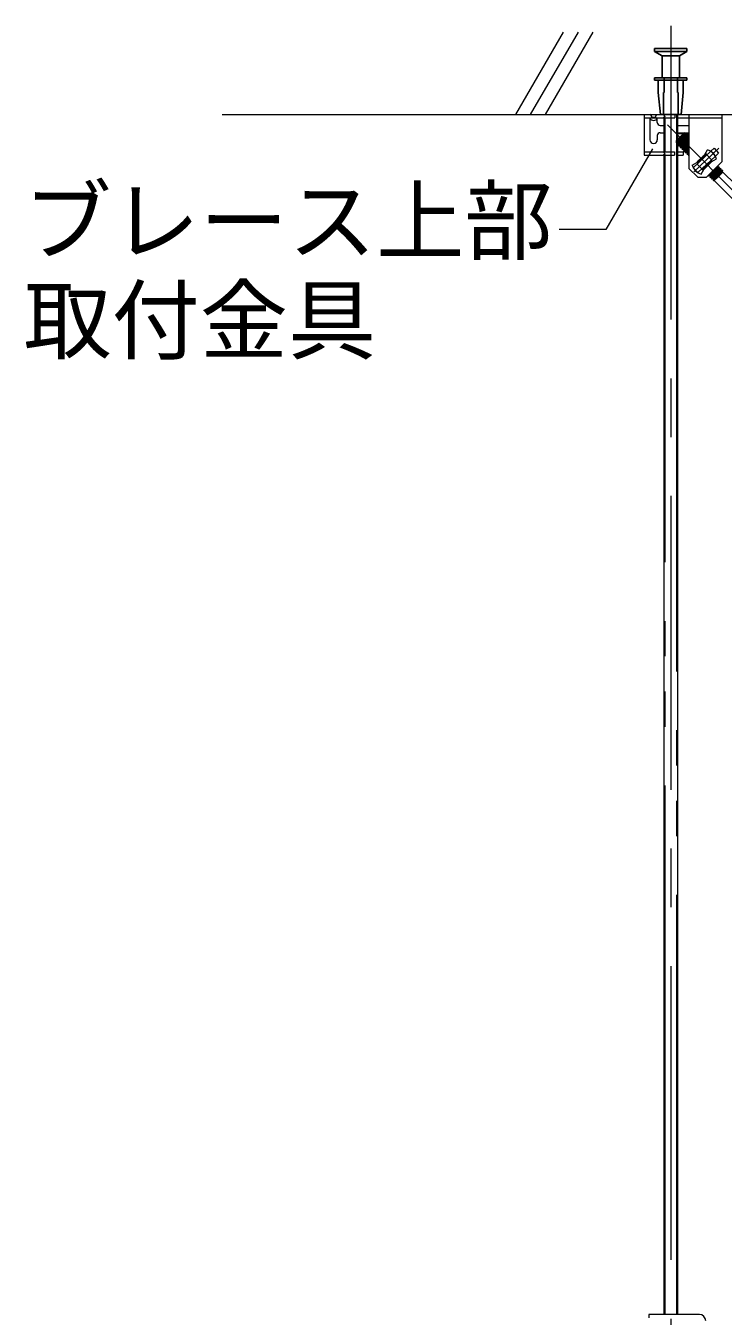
# Model space of a CAD drawing. Units: millimetres, scale not verified. Extents: x -7800 to 7800, y -5387 to 5300.
# Drawn here: x -4625 to -4151, y -3342 to -2464 of the extents above; entities that cross this region are included whole.
import ezdxf
from ezdxf.enums import TextEntityAlignment as Align

# ---------------------------------------------------------------- set-up
doc = ezdxf.new("R2010")
doc.units = ezdxf.units.MM
doc.header["$LTSCALE"] = 40
for name, pattern in [('CHAIN1', [8, 5, -1, 1, -1]), ('DASHED1', [1.8, 1.2, -0.6]), ('DOUBLE_CHAIN1', [8.8, 5, -1, 0.6, -0.6, 0.6, -1]), ('DOUBLE_CHAIN2', [12.8, 9, -1, 0.6, -0.6, 0.6, -1])]:
    doc.linetypes.add(name, pattern=pattern)
for name, color, linetype, lineweight in [('7-0_中心線', 4, 'CHAIN1', 9), ('7-1_吊り材', 7, 'Continuous', 18), ('7-6_文字・矢印', 7, 'Continuous', 18), ('7-9_躯体他', 4, 'Continuous', 9), ('7-B_補強金具・金具・その他', 3, 'Continuous', 18), ('7-C_ビス・アンカーボルト・強調図形', 2, 'Continuous', 25)]:
    doc.layers.add(name, color=color, linetype=linetype, lineweight=lineweight)
doc.styles.add('ＭＳ ゴシック', font='')
doc.styles.get('ＭＳ ゴシック').set_extended_font_data('MS Gothic')

msp = doc.modelspace()

# ---------------------------------------------------------------- linework, layer by layer
at = {"layer": '7-0_中心線'}
for p, q in [((-4186.52, -2463.8), (-4186.52, -4327.45)), ((-4188.74, -2531.23), (-4092.81, -2627.93)), ((-4153.87, -2547.19), (-4170.86, -2563.16))]:
    msp.add_line(p, q, dxfattribs=at)
at = {"layer": '7-1_吊り材'}
for p, q in [((-4191.02, -2549.65), (-4191.02, -2526.55)), ((-4182.02, -2524.25), (-4182.02, -2541.22)), ((-4182.02, -2544.53), (-4182.02, -3340.95)), ((-4191.02, -3340.95), (-4191.02, -2551.95))]:
    msp.add_line(p, q, dxfattribs=at)
at = {"layer": '7-1_吊り材', "linetype": 'DOUBLE_CHAIN2'}
for p, q in [((-4190.46, -2549.65), (-4190.46, -2526.55)), ((-4182.58, -2524.25), (-4182.58, -2541.78)), ((-4182.58, -2543.31), (-4182.58, -3340.95)), ((-4190.46, -3340.95), (-4190.46, -2551.95))]:
    msp.add_line(p, q, dxfattribs=at)
at = {"layer": '7-6_文字・矢印'}
msp.add_lwpolyline([(-4199.04, -2547.54), (-4230.8, -2602.55), (-4262.38, -2602.55)], dxfattribs=at)
at = {"layer": '7-9_躯体他'}
for p, q in [((-4291.89, -2524.25), (-4259.44, -2468.05)), ((-4281.89, -2524.25), (-4249.44, -2468.05)), ((-4271.89, -2524.25), (-4239.44, -2468.05)), ((-4491.77, -2524.25), (-2194.13, -2524.25))]:
    msp.add_line(p, q, dxfattribs=at)
at = {"layer": '7-B_補強金具・金具・その他'}
for p, q in [((-4204.72, -2524.25), (-4183.72, -2524.25)), ((-4204.72, -2524.25), (-4204.72, -2551.95)), ((-4204.72, -2526.55), (-4183.72, -2526.55)), ((-4200.72, -2526.55), (-4200.72, -2541.45)), ((-4199.42, -2526.05), (-4197.02, -2526.05)), ((-4195.72, -2529.55), (-4195.72, -2526.55)), ((-4183.72, -2524.25), (-4183.72, -2526.55)), ((-4182.02, -2524.25), (-4151.72, -2524.25)), ((-4182.02, -2526.55), (-4174.22, -2526.55)), ((-4174.22, -2524.25), (-4174.22, -2560.85)), ((-4151.72, -2524.25), (-4151.72, -2556.35)), ((-4193.72, -2531.55), (-4191.02, -2531.55)), ((-4193.72, -2536.55), (-4191.02, -2536.55)), ((-4178.09, -2537.33), (-4182.73, -2541.92)), ((-4182.73, -2542.85), (-4176.28, -2537.45)), ((-4182.73, -2543.08), (-4176.05, -2537.49)), ((-4177.15, -2537.59), (-4182.73, -2542.06)), ((-4182.02, -2531.55), (-4174.22, -2531.55)), ((-4182.02, -2536.55), (-4174.22, -2536.55)), ((-4182.02, -2537.15), (-4174.92, -2537.15)), ((-4181.07, -2540.28), (-4177.4, -2537.34)), ((-4177.4, -2537.33), (-4178.09, -2537.33)), ((-4177.4, -2537.33), (-4177.4, -2537.34)), ((-4177.22, -2537.45), (-4177.22, -2537.56)), ((-4177.22, -2537.45), (-4174.92, -2537.45)), ((-4177.11, -2536.18), (-4177.11, -2536.18)), ((-4177.11, -2536.18), (-4177.11, -2536.18)), ((-4176.05, -2537.49), (-4176.28, -2538.46)), ((-4176.09, -2537.45), (-4176.05, -2537.49)), ((-4174.92, -2537.15), (-4174.92, -2539.84)), ((-4195.72, -2538.55), (-4195.72, -2541.45)), ((-4182.73, -2543.36), (-4182.73, -2541.92)), ((-4182.73, -2543.36), (-4182.16, -2543.18)), ((-4176.28, -2538.46), (-4182.16, -2543.18)), ((-4182.15, -2544.41), (-4175.06, -2538.49)), ((-4182.15, -2544.41), (-4181.91, -2543.43)), ((-4182.15, -2544.41), (-4182.02, -2544.53)), ((-4174.93, -2538.62), (-4182.02, -2544.53)), ((-4182.02, -2543.27), (-4182.02, -2543.87)), ((-4182.02, -2544.53), (-4181.04, -2544.31)), ((-4176.03, -2538.72), (-4181.91, -2543.43)), ((-4181.04, -2544.31), (-4175.17, -2539.59)), ((-4181.03, -2545.53), (-4174.22, -2539.85)), ((-4181.03, -2545.53), (-4180.79, -2544.56)), ((-4181.03, -2545.53), (-4180.9, -2545.66)), ((-4174.22, -2540.08), (-4180.9, -2545.66)), ((-4180.9, -2545.66), (-4179.93, -2545.43)), ((-4174.92, -2539.84), (-4180.79, -2544.56)), ((-4174.22, -2540.86), (-4179.93, -2545.43)), ((-4174.22, -2541.91), (-4179.91, -2546.66)), ((-4179.91, -2546.66), (-4179.68, -2545.68)), ((-4179.91, -2546.66), (-4179.79, -2546.78)), ((-4174.22, -2542.14), (-4179.79, -2546.78)), ((-4179.79, -2546.78), (-4178.81, -2546.56)), ((-4179.68, -2545.68), (-4174.22, -2541.31)), ((-4174.22, -2542.88), (-4178.81, -2546.56)), ((-4178.79, -2547.79), (-4174.22, -2543.97)), ((-4178.79, -2547.79), (-4178.56, -2546.81)), ((-4174.22, -2544.2), (-4178.67, -2547.91)), ((-4174.22, -2543.33), (-4178.56, -2546.81)), ((-4177.69, -2547.69), (-4174.22, -2544.9)), ((-4177.67, -2548.91), (-4174.22, -2546.03)), ((-4174.22, -2546.26), (-4177.55, -2549.04)), ((-4174.22, -2545.35), (-4177.44, -2547.94)), ((-4176.57, -2548.81), (-4174.22, -2546.93)), ((-4175.06, -2538.49), (-4176.03, -2538.72)), ((-4174.93, -2538.62), (-4175.17, -2539.59)), ((-4175.06, -2538.49), (-4174.93, -2538.62)), ((-4174.22, -2539.68), (-4174.92, -2539.84)), ((-4204.72, -2549.65), (-4184.12, -2549.65)), ((-4204.72, -2551.95), (-4184.12, -2551.95)), ((-4184.12, -2549.65), (-4184.12, -2551.95)), ((-4182.02, -2549.65), (-4178.22, -2549.65)), ((-4182.02, -2551.95), (-4178.22, -2551.95)), ((-4178.79, -2547.79), (-4178.67, -2547.91)), ((-4178.67, -2547.91), (-4177.69, -2547.69)), ((-4178.22, -2549.35), (-4176.39, -2549.35)), ((-4178.22, -2549.35), (-4178.22, -2551.95)), ((-4177.67, -2548.91), (-4177.44, -2547.94)), ((-4177.67, -2548.91), (-4177.55, -2549.04)), ((-4177.55, -2549.04), (-4176.57, -2548.81)), ((-4176.56, -2550.04), (-4174.22, -2548.09)), ((-4176.56, -2550.04), (-4176.32, -2549.06)), ((-4174.22, -2548.32), (-4176.43, -2550.17)), ((-4174.22, -2547.38), (-4176.32, -2549.06)), ((-4175.45, -2549.94), (-4174.22, -2548.95)), ((-4175.44, -2551.17), (-4174.22, -2550.15)), ((-4175.44, -2551.17), (-4175.2, -2550.19)), ((-4175.44, -2551.17), (-4175.31, -2551.29)), ((-4174.22, -2550.38), (-4175.31, -2551.29)), ((-4175.31, -2551.29), (-4174.34, -2551.07)), ((-4174.22, -2549.4), (-4175.2, -2550.19)), ((-4174.22, -2550.97), (-4174.34, -2551.07)), ((-4174.32, -2552.29), (-4174.22, -2551.87)), ((-4174.22, -2552.21), (-4174.32, -2552.29)), ((-4174.32, -2552.29), (-4174.2, -2552.42)), ((-4159.28, -2549.19), (-4171.23, -2560.43)), ((-4163.37, -2551.35), (-4168.82, -2556.8)), ((-4162.08, -2551.39), (-4168.49, -2556.45)), ((-4163.95, -2553.58), (-4168.35, -2556.91)), ((-4156.2, -2552.47), (-4168.15, -2563.71)), ((-4162.2, -2551.26), (-4167.34, -2555.31)), ((-4164.41, -2552.39), (-4163.19, -2551.46)), ((-4163.37, -2551.35), (-4161.57, -2548.23)), ((-4162.2, -2551.26), (-4163.19, -2551.46)), ((-4159.08, -2555.83), (-4162.67, -2558.55)), ((-4162.08, -2551.39), (-4162.24, -2551.97)), ((-4162.2, -2551.26), (-4162.08, -2551.39)), ((-4159.28, -2549.19), (-4156.2, -2552.47)), ((-4158.85, -2554.96), (-4159.08, -2555.83)), ((-4158.62, -2556.1), (-4155.49, -2554.3)), ((-4168.22, -2566.85), (-4174.22, -2560.85)), ((-4171.94, -2558.6), (-4168.82, -2556.8)), ((-4171.23, -2560.43), (-4168.15, -2563.71)), ((-4169.34, -2557.1), (-4169.33, -2557.11)), ((-4169.33, -2557.11), (-4168.35, -2556.91)), ((-4169.23, -2557.03), (-4169.33, -2557.11)), ((-4168.22, -2557.59), (-4168.1, -2557.17)), ((-4166.38, -2555.86), (-4168.1, -2557.17)), ((-4165.87, -2564.67), (-4164.06, -2561.55)), ((-4160.46, -2557.95), (-4165.1, -2561.61)), ((-4165.1, -2561.61), (-4164.84, -2560.64)), ((-4165.1, -2561.61), (-4164.98, -2561.74)), ((-4161.53, -2559.01), (-4164.98, -2561.74)), ((-4164.98, -2561.74), (-4164.07, -2561.55)), ((-4164.84, -2560.64), (-4158.84, -2556.09)), ((-4158.62, -2556.1), (-4164.06, -2561.55)), ((-4162.22, -2566.85), (-4151.72, -2556.35)), ((-4160.9, -2565.82), (-4153.81, -2559.9)), ((-4153.69, -2560.03), (-4160.78, -2565.94)), ((-4159.8, -2565.72), (-4153.92, -2561)), ((-4159.79, -2566.95), (-4152.69, -2561.03)), ((-4152.57, -2561.15), (-4159.66, -2567.07)), ((-4153.67, -2561.26), (-4159.55, -2565.97)), ((-4158.46, -2556.01), (-4158.84, -2556.09)), ((-4152.8, -2562.13), (-4158.68, -2566.85)), ((-4151.58, -2562.16), (-4158.67, -2568.07)), ((-4151.45, -2562.28), (-4158.54, -2568.2)), ((-4158.43, -2567.1), (-4152.56, -2562.38)), ((-4154.79, -2560.13), (-4158.35, -2562.98)), ((-4151.69, -2563.26), (-4157.56, -2567.97)), ((-4151.44, -2563.51), (-4157.32, -2568.22)), ((-4156.93, -2569.15), (-4151.07, -2563.34)), ((-4156.08, -2560.71), (-4155.04, -2559.88)), ((-4154.98, -2559.61), (-4155.04, -2559.88)), ((-4153.81, -2559.9), (-4154.79, -2560.13)), ((-4153.69, -2560.03), (-4153.92, -2561)), ((-4153.81, -2559.9), (-4153.69, -2560.03)), ((-4152.69, -2561.03), (-4153.67, -2561.26)), ((-4152.57, -2561.15), (-4152.8, -2562.13)), ((-4152.69, -2561.03), (-4152.57, -2561.15)), ((-4151.58, -2562.16), (-4152.56, -2562.38)), ((-4151.45, -2562.28), (-4151.69, -2563.26)), ((-4151.58, -2562.16), (-4151.45, -2562.28)), ((-4151.18, -2563.45), (-4151.44, -2563.51)), ((-4151.07, -2563.34), (-4142.62, -2571.86)), ((-4168.22, -2566.85), (-4162.22, -2566.85)), ((-4160.9, -2565.82), (-4160.81, -2565.45)), ((-4159.79, -2566.95), (-4159.55, -2565.97)), ((-4159.79, -2566.95), (-4159.66, -2567.07)), ((-4159.66, -2567.07), (-4158.68, -2566.85)), ((-4158.67, -2568.07), (-4158.43, -2567.1)), ((-4158.67, -2568.07), (-4158.54, -2568.2)), ((-4158.54, -2568.2), (-4157.56, -2567.97)), ((-4157.55, -2569.2), (-4153.95, -2566.19)), ((-4157.55, -2569.2), (-4157.32, -2568.22)), ((-4157.55, -2569.2), (-4157.42, -2569.32)), ((-4155.4, -2567.63), (-4157.42, -2569.32)), ((-4156.93, -2569.15), (-4142.3, -2583.9)), ((-4167.02, -3340.95), (-4201.52, -3340.95)), ((-4201.52, -3340.95), (-4201.52, -3343.25))]:
    msp.add_line(p, q, dxfattribs=at)
at = {"layer": '7-B_補強金具・金具・その他', "linetype": 'DASHED1'}
for p, q in [((-4190.27, -2525.5), (-4191.52, -2524.25)), ((-4190.27, -2525.5), (-4191.52, -2526.55)), ((-4174.22, -2526.55), (-4151.72, -2526.55)), ((-4190.27, -2550.9), (-4191.52, -2549.65)), ((-4190.27, -2550.9), (-4191.52, -2551.95)), ((-4159.28, -2549.19), (-4157.1, -2547.14)), ((-4157.1, -2547.14), (-4154.02, -2550.42)), ((-4156.2, -2552.47), (-4154.02, -2550.42))]:
    msp.add_line(p, q, dxfattribs=at)
at = {"layer": '7-B_補強金具・金具・その他', "linetype": 'DOUBLE_CHAIN1'}
for p, q in [((-4161.98, -2551.73), (-4158.9, -2555.01)), ((-4168.54, -2557.89), (-4165.46, -2561.17))]:
    msp.add_line(p, q, dxfattribs=at)
at = {"layer": '7-B_補強金具・金具・その他'}
for points in [[(-4176.09, -2537.45), (-4176.45, -2537.45), (-4177.15, -2537.59)], [(-4176.56, -2550.04), (-4176.43, -2550.17), (-4175.45, -2549.94)], [(-4160.9, -2565.82), (-4160.78, -2565.94), (-4159.8, -2565.72)]]:
    msp.add_lwpolyline(points, dxfattribs=at)
for centre, radius, start, end in [((-4201.41, -2526.12), 2, 2.05211, 69.62319), ((-4198.22, -2525.55), 2.69, 201.76229, 338.23771), ((-4195.02, -2526.12), 2, 110.37681, 177.94789), ((-4193.72, -2529.55), 2, 180, 270), ((-4193.72, -2538.55), 2, 90, 180), ((-4176.99, -2537.18), 0.441, 201.1502, 248.39359), ((-4198.22, -2541.45), 2.5, 180, 0), ((-4182.32, -2543.59), 0.441, 21.1502, 68.39359), ((-4181.21, -2544.72), 0.441, 21.1502, 68.39359), ((-4180.09, -2545.84), 0.441, 21.1502, 68.39359), ((-4178.97, -2546.97), 0.441, 21.1502, 68.39359), ((-4175.87, -2538.31), 0.441, 201.1502, 248.39359), ((-4174.75, -2539.43), 0.441, 201.1502, 248.39359), ((-4177.85, -2548.1), 0.441, 21.1502, 68.39359), ((-4176.73, -2549.22), 0.441, 21.1502, 68.39359), ((-4175.62, -2550.35), 0.441, 21.1502, 68.39359), ((-4174.5, -2551.48), 0.441, 50.64476, 68.39359), ((-4163.01, -2551.06), 0.441, 218.43865, 246.8517), ((-4163.72, -2556.45), 8.5, 14.65052, 75.34948), ((-4158.66, -2555.68), 0.441, 199.6083, 246.8517), ((-4163.72, -2556.45), 8.5, 194.65052, 255.34948), ((-4168.52, -2557.32), 0.441, 19.6083, 66.8517), ((-4165.26, -2560.79), 0.441, 19.6083, 24.38798), ((-4154.63, -2559.72), 0.441, 201.1502, 248.39359), ((-4153.51, -2560.85), 0.441, 201.1502, 248.39359), ((-4152.39, -2561.97), 0.441, 201.1502, 248.39359), ((-4151.27, -2563.1), 0.441, 201.1502, 248.39359), ((-4159.96, -2566.13), 0.441, 21.1502, 68.39359), ((-4158.84, -2567.26), 0.441, 21.1502, 68.39359), ((-4157.73, -2568.38), 0.441, 21.1502, 68.39359), ((-4156.38, -2571.53), 2.44, 103.04609, 115.40669), ((-4167.02, -3345.25), 4.3, 0, 90)]:
    msp.add_arc(centre, radius, start, end, dxfattribs=at)
at = {"layer": '7-C_ビス・アンカーボルト・強調図形'}
for p, q in [((-4197.52, -2479.25), (-4175.52, -2479.25)), ((-4197.52, -2479.25), (-4197.52, -2481.25)), ((-4197.52, -2481.25), (-4175.52, -2481.25)), ((-4197.52, -2481.25), (-4192.52, -2484.25)), ((-4192.52, -2484.25), (-4180.52, -2484.25)), ((-4192.52, -2484.25), (-4192.52, -2499.25)), ((-4175.52, -2481.25), (-4180.52, -2484.25)), ((-4180.52, -2484.25), (-4180.52, -2499.25)), ((-4175.52, -2479.25), (-4175.52, -2481.25)), ((-4197.52, -2499.25), (-4175.52, -2499.25)), ((-4197.52, -2499.25), (-4197.52, -2500.75)), ((-4197.52, -2500.75), (-4175.52, -2500.75)), ((-4195.02, -2500.75), (-4195.02, -2509.25)), ((-4178.02, -2500.75), (-4178.02, -2509.25)), ((-4175.52, -2499.25), (-4175.52, -2500.75)), ((-4195.02, -2509.25), (-4193.52, -2524.25)), ((-4178.02, -2509.25), (-4179.52, -2524.25)), ((-4193.52, -2524.25), (-4179.52, -2524.25))]:
    msp.add_line(p, q, dxfattribs=at)
at = {"layer": '7-C_ビス・アンカーボルト・強調図形', "linetype": 'DASHED1'}
for p, q in [((-4191.02, -2499.25), (-4191.02, -2509.25)), ((-4182.02, -2499.25), (-4182.02, -2509.25)), ((-4191.52, -2509.25), (-4191.02, -2509.25)), ((-4191.52, -2509.25), (-4191.52, -2524.25)), ((-4181.52, -2509.25), (-4182.02, -2509.25)), ((-4181.52, -2509.25), (-4181.52, -2524.25))]:
    msp.add_line(p, q, dxfattribs=at)

# ---------------------------------------------------------------- texts
at = {"layer": '7-6_文字・矢印', "style": 'ＭＳ ゴシック'}
for s, p in [('ブレース上部', (-4626.97, -2631.65)), ('取付金具', (-4626.97, -2699.4))]:
    msp.add_text(s, height=43.99, dxfattribs=at).set_placement(p, align=Align.BOTTOM_LEFT)

doc.saveas('drawing.dxf')
